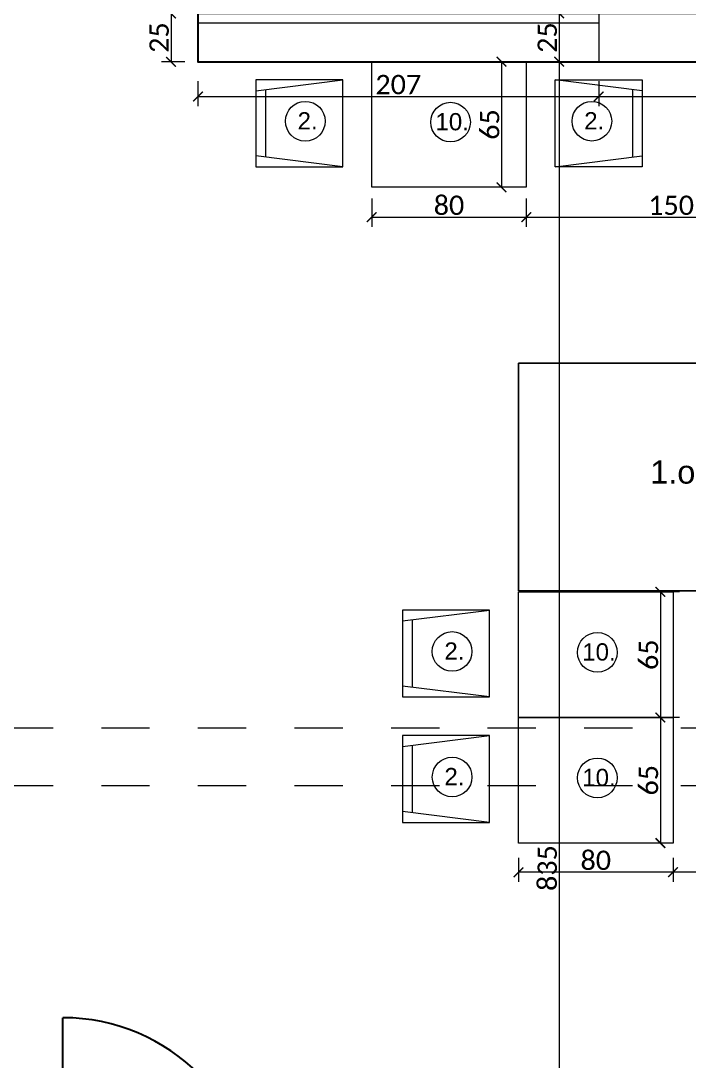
# Model space of a CAD drawing. Header units: centimetres. Extents: x -26724 to 60145, y -23645 to 6771.
# Drawn here: x -18802 to -18456, y -2598 to -2059 of the extents above; entities that cross this region are included whole.
import ezdxf

# ---------------------------------------------------------------- set-up
doc = ezdxf.new("R2010")
doc.units = ezdxf.units.CM
doc.linetypes.add('AUSGEZOGEN', pattern=[0])
doc.linetypes.add('DALEKOVOD_VN', pattern=[5, 2.5, -2.5])
doc.layers.add('3.IZGLED 2', color=7, linetype='Continuous', lineweight=9, true_color=0x4a4a4a)
for name, color, linetype, lineweight in [('4.KOTE', 88, 'Continuous', 15), ('namestaj', 8, 'Continuous', 9), ('namjestaj', 150, 'Continuous', 5), ('otvori', 5, 'Continuous', 20), ('vrata', 83, 'Continuous', 18)]:
    doc.layers.add(name, color=color, linetype=linetype, lineweight=lineweight)
doc.layers.add('pozicije', color=7, linetype='Continuous')
doc.layers.add('tekst @ 50', color=7, linetype='Continuous')
doc.styles.add('0.15', font='arial.ttf', dxfattribs={"height": 0.15})
doc.styles.add('Notes', font='arial.ttf', dxfattribs={"height": 3})
doc.styles.get("Standard").update_dxf_attribs({"font": 'calibri.ttf'})
doc.dimstyles.new('ja 1 50', dxfattribs={"dimtxt": 10, "dimasz": 5, "dimexe": 5, "dimexo": 5, "dimgap": 1, "dimtad": 1, "dimdec": 0, "dimtxsty": 'Standard', "dimblk": 'ARCHTICK', "dimcen": 2.5, "dimclrd": 256, "dimclrt": 7, "dimadec": 0, "dimazin": 0, "dimtfac": 1, "dimtdec": 0, "dimtix": 1, "dimtmove": 1, "dimatfit": 3, "dimldrblk": 'ARCHTICK', "dimfxl": 10, "dimfxlon": 1, "dimlwd": 0, "dimlwe": 9, "dimarcsym": 0})

# ---------------------------------------------------------------- blocks, each defined once
blk = doc.blocks.new('HHH')
at = {"layer": 'namjestaj', "linetype": 'AUSGEZOGEN', "lineweight": 18, "transparency": 33554687}
for p, q in [((2714.05, 1003.58, 13.5), (2714.05, 1068.58, 13.5)), ((2714.05, 1068.58, 13.5), (2794.05, 1068.58, 13.5)), ((2794.05, 1068.58, 13.5), (2794.05, 1003.58, 13.5)), ((2654.05, 1059.22, 13.5), (2654.03, 1014.22, 13.5)), ((2699.05, 1059.2, 13.5), (2654.05, 1059.22, 13.5)), ((2654.05, 1053.59, 13.5), (2699.05, 1059.2, 13.5)), ((2699.03, 1014.2, 13.5), (2699.05, 1059.2, 13.5)), ((2809.05, 1059.2, 13.5), (2854.05, 1059.22, 13.5)), ((2854.05, 1053.59, 13.5), (2809.05, 1059.2, 13.5)), ((2809.07, 1014.2, 13.5), (2809.05, 1059.2, 13.5)), ((2854.05, 1059.22, 13.5), (2854.07, 1014.22, 13.5)), ((2659.05, 1054.22, 13.5), (2659.03, 1019.22, 13.5)), ((2849.05, 1054.22, 13.5), (2849.07, 1019.22, 13.5)), ((2699.03, 1014.2, 13.5), (2654.03, 1019.84, 13.5)), ((2809.07, 1014.2, 13.5), (2854.07, 1019.84, 13.5)), ((2654.03, 1014.22, 13.5), (2699.03, 1014.2, 13.5)), ((2654.03, 1014.22, 13.5), (2654.03, 1014.22, 13.5)), ((2854.07, 1014.22, 13.5), (2809.07, 1014.2, 13.5)), ((2854.07, 1014.22, 13.5), (2854.07, 1014.22, 13.5)), ((2794.05, 1003.58, 13.5), (2714.05, 1003.58, 13.5)), ((2794.05, 1003.58, 13.5), (2794.05, 1003.58, 13.5))]:
    blk.add_line(p, q, dxfattribs=at)
blk = doc.blocks.new('_ArchTick')
at = {"color": 0, "linetype": 'ByBlock', "const_width": 0.15}
blk.add_lwpolyline([(-0.5, -0.5), (0.5, 0.5)], dxfattribs=at)
blk = doc.blocks.new('*D2593')
at = {"layer": '4.KOTE', "color": 0, "lineweight": 9, "transparency": 16777216}
for p, q in [((-18464.07, -2492.46), (-18464.07, -2504.91)), ((-18245.07, -2492.46), (-18245.07, -2504.91))]:
    blk.add_line(p, q, dxfattribs=at)
at = {"layer": '4.KOTE', "lineweight": 0, "transparency": 16777216}
blk.add_line((-18245.07, -2499.91), (-18464.07, -2499.91), dxfattribs=at)
at = {"layer": 'Defpoints', "color": 0, "transparency": 16777216}
for p in [(-18464.07, -2484.8, 13.5), (-18245.07, -2484.8, 13.5), (-18464.07, -2499.91)]:
    blk.add_point(p, dxfattribs=at)
at = {"layer": '4.KOTE', "lineweight": 0, "transparency": 16777216, "xscale": 5, "yscale": 5, "zscale": 5, "rotation": 180}
blk.add_blockref('_ArchTick', (-18464.07, -2499.91), dxfattribs=at)
at = {"layer": '4.KOTE', "lineweight": 0, "transparency": 16777216, "xscale": 5, "yscale": 5, "zscale": 5}
blk.add_blockref('_ArchTick', (-18245.07, -2499.91), dxfattribs=at)
at = {"layer": '4.KOTE', "color": 7, "transparency": 16777216, "insert": (-18354.57, -2493.79), "char_height": 10, "attachment_point": 5}
blk.add_mtext('219', dxfattribs=at)
blk = doc.blocks.new('*D2594')
at = {"layer": '4.KOTE', "color": 0, "lineweight": 9, "transparency": 16777216}
for p, q in [((-18544.07, -2492.46), (-18544.07, -2504.91)), ((-18464.07, -2492.46), (-18464.07, -2504.91))]:
    blk.add_line(p, q, dxfattribs=at)
at = {"layer": '4.KOTE', "lineweight": 0, "transparency": 16777216}
blk.add_line((-18464.07, -2499.91), (-18544.07, -2499.91), dxfattribs=at)
at = {"layer": 'Defpoints', "color": 0, "transparency": 16777216}
for p in [(-18544.07, -2484.8, 13.5), (-18464.07, -2484.8, 13.5), (-18544.07, -2499.91)]:
    blk.add_point(p, dxfattribs=at)
at = {"layer": '4.KOTE', "lineweight": 0, "transparency": 16777216, "xscale": 5, "yscale": 5, "zscale": 5, "rotation": 180}
blk.add_blockref('_ArchTick', (-18544.07, -2499.91), dxfattribs=at)
at = {"layer": '4.KOTE', "lineweight": 0, "transparency": 16777216, "xscale": 5, "yscale": 5, "zscale": 5}
blk.add_blockref('_ArchTick', (-18464.07, -2499.91), dxfattribs=at)
at = {"layer": '4.KOTE', "color": 7, "transparency": 16777216, "insert": (-18504.07, -2493.79), "char_height": 10, "attachment_point": 5}
blk.add_mtext('80', dxfattribs=at)
blk = doc.blocks.new('*D2595')
at = {"layer": '4.KOTE', "color": 0, "lineweight": 9, "transparency": 16777216}
for p, q in [((-18467.33, -2354.8), (-18475.63, -2354.8)), ((-18467.33, -2419.8), (-18475.63, -2419.8))]:
    blk.add_line(p, q, dxfattribs=at)
at = {"layer": '4.KOTE', "lineweight": 0, "transparency": 16777216}
blk.add_line((-18470.63, -2354.8), (-18470.63, -2419.8), dxfattribs=at)
at = {"layer": 'Defpoints', "color": 0, "transparency": 16777216}
for p in [(-18464.07, -2354.8, 13.5), (-18470.63, -2419.8), (-18464.07, -2419.8, 13.5)]:
    blk.add_point(p, dxfattribs=at)
at = {"layer": '4.KOTE', "lineweight": 0, "transparency": 16777216, "xscale": 5, "yscale": 5, "zscale": 5}
for p, rotation in [((-18470.63, -2354.8), 90), ((-18470.63, -2419.8), 270)]:
    blk.add_blockref('_ArchTick', p, dxfattribs=dict(at, rotation=rotation))
at = {"layer": '4.KOTE', "color": 7, "transparency": 16777216, "insert": (-18476.75, -2387.3), "char_height": 10, "attachment_point": 5, "rotation": 90}
blk.add_mtext('65', dxfattribs=at)
blk = doc.blocks.new('*D2596')
at = {"layer": '4.KOTE', "color": 0, "lineweight": 9, "transparency": 16777216}
for p, q in [((-18467.33, -2419.8), (-18475.63, -2419.8)), ((-18467.33, -2484.8), (-18475.63, -2484.8))]:
    blk.add_line(p, q, dxfattribs=at)
at = {"layer": '4.KOTE', "lineweight": 0, "transparency": 16777216}
blk.add_line((-18470.63, -2419.8), (-18470.63, -2484.8), dxfattribs=at)
at = {"layer": 'Defpoints', "color": 0, "transparency": 16777216}
for p in [(-18464.07, -2419.8, 13.5), (-18470.63, -2484.8), (-18464.07, -2484.8, 13.5)]:
    blk.add_point(p, dxfattribs=at)
at = {"layer": '4.KOTE', "lineweight": 0, "transparency": 16777216, "xscale": 5, "yscale": 5, "zscale": 5}
for p, rotation in [((-18470.63, -2419.8), 90), ((-18470.63, -2484.8), 270)]:
    blk.add_blockref('_ArchTick', p, dxfattribs=dict(at, rotation=rotation))
at = {"layer": '4.KOTE', "color": 7, "transparency": 16777216, "insert": (-18476.75, -2452.3), "char_height": 10, "attachment_point": 5, "rotation": 90}
blk.add_mtext('65', dxfattribs=at)
blk = doc.blocks.new('*D2597')
at = {"layer": '4.KOTE', "color": 0, "lineweight": 9, "transparency": 16777216}
for p, q in [((-18460.66, -2354.8), (-18475.63, -2354.8)), ((-18460.66, -2419.8), (-18475.63, -2419.8))]:
    blk.add_line(p, q, dxfattribs=at)
at = {"layer": '4.KOTE', "lineweight": 0, "transparency": 16777216}
blk.add_line((-18470.63, -2354.8), (-18470.63, -2419.8), dxfattribs=at)
at = {"layer": 'Defpoints', "color": 0, "transparency": 16777216}
for p in [(-18245.07, -2354.8, 13.5), (-18470.63, -2419.8), (-18245.07, -2419.8, 13.5)]:
    blk.add_point(p, dxfattribs=at)
at = {"layer": '4.KOTE', "lineweight": 0, "transparency": 16777216, "xscale": 5, "yscale": 5, "zscale": 5}
for p, rotation in [((-18470.63, -2354.8), 90), ((-18470.63, -2419.8), 270)]:
    blk.add_blockref('_ArchTick', p, dxfattribs=dict(at, rotation=rotation))
at = {"layer": '4.KOTE', "color": 7, "transparency": 16777216, "insert": (-18476.75, -2387.3), "char_height": 10, "attachment_point": 5, "rotation": 90}
blk.add_mtext('65', dxfattribs=at)
blk = doc.blocks.new('*D2448')
at = {"layer": '4.KOTE', "color": 0, "lineweight": 9, "transparency": 16777216}
for p, q in [((-18620.07, -2151.09), (-18620.07, -2165.75)), ((-18540.07, -2151.09), (-18540.07, -2165.75))]:
    blk.add_line(p, q, dxfattribs=at)
at = {"layer": '4.KOTE', "lineweight": 0, "transparency": 16777216}
blk.add_line((-18620.07, -2160.75), (-18540.07, -2160.75), dxfattribs=at)
at = {"layer": 'Defpoints', "color": 0, "transparency": 16777216}
for p in [(-18620.07, -2103.84, 13.5), (-18540.07, -2103.84, 13.5), (-18540.07, -2160.75)]:
    blk.add_point(p, dxfattribs=at)
at = {"layer": '4.KOTE', "lineweight": 0, "transparency": 16777216, "xscale": 5, "yscale": 5, "zscale": 5, "rotation": 180}
blk.add_blockref('_ArchTick', (-18620.07, -2160.75), dxfattribs=at)
at = {"layer": '4.KOTE', "lineweight": 0, "transparency": 16777216, "xscale": 5, "yscale": 5, "zscale": 5}
blk.add_blockref('_ArchTick', (-18540.07, -2160.75), dxfattribs=at)
at = {"layer": '4.KOTE', "color": 7, "transparency": 16777216, "insert": (-18580.07, -2154.63), "char_height": 10, "attachment_point": 5}
blk.add_mtext('80', dxfattribs=at)
blk = doc.blocks.new('*D2449')
at = {"layer": '4.KOTE', "color": 0, "lineweight": 9, "transparency": 16777216}
for p, q in [((-18540.07, -2151.09), (-18540.07, -2165.75)), ((-18390.07, -2165.36), (-18390.07, -2155.75))]:
    blk.add_line(p, q, dxfattribs=at)
at = {"layer": '4.KOTE', "lineweight": 0, "transparency": 16777216}
blk.add_line((-18540.07, -2160.75), (-18390.07, -2160.75), dxfattribs=at)
at = {"layer": 'Defpoints', "color": 0, "transparency": 16777216}
for p in [(-18540.07, -2103.84, 13.5), (-18390.07, -2160.75), (-18390.07, -2168.84, 13.5)]:
    blk.add_point(p, dxfattribs=at)
at = {"layer": '4.KOTE', "lineweight": 0, "transparency": 16777216, "xscale": 5, "yscale": 5, "zscale": 5, "rotation": 180}
blk.add_blockref('_ArchTick', (-18540.07, -2160.75), dxfattribs=at)
at = {"layer": '4.KOTE', "lineweight": 0, "transparency": 16777216, "xscale": 5, "yscale": 5, "zscale": 5}
blk.add_blockref('_ArchTick', (-18390.07, -2160.75), dxfattribs=at)
at = {"layer": '4.KOTE', "color": 7, "transparency": 16777216, "insert": (-18465.07, -2154.63), "char_height": 10, "attachment_point": 5}
blk.add_mtext('150', dxfattribs=at)
blk = doc.blocks.new('*D2604')
at = {"layer": '4.KOTE', "color": 0, "lineweight": 9, "transparency": 16777216}
for p, q in [((-18545.93, -2080.26), (-18557.88, -2080.26)), ((-18545.93, -2145.26), (-18557.88, -2145.26))]:
    blk.add_line(p, q, dxfattribs=at)
at = {"layer": '4.KOTE', "lineweight": 0, "transparency": 16777216}
blk.add_line((-18552.88, -2080.26), (-18552.88, -2145.26), dxfattribs=at)
at = {"layer": 'Defpoints', "color": 0, "transparency": 16777216}
for p in [(-18540.07, -2080.26, 13.5), (-18552.88, -2145.26), (-18540.07, -2145.26, 13.5)]:
    blk.add_point(p, dxfattribs=at)
at = {"layer": '4.KOTE', "lineweight": 0, "transparency": 16777216, "xscale": 5, "yscale": 5, "zscale": 5}
for p, rotation in [((-18552.88, -2080.26), 90), ((-18552.88, -2145.26), 270)]:
    blk.add_blockref('_ArchTick', p, dxfattribs=dict(at, rotation=rotation))
at = {"layer": '4.KOTE', "color": 7, "transparency": 16777216, "insert": (-18559, -2112.76), "char_height": 10, "attachment_point": 5, "rotation": 90}
blk.add_mtext('65', dxfattribs=at)
blk = doc.blocks.new('*D2649')
at = {"layer": '4.KOTE', "color": 0, "lineweight": 9, "transparency": 16777216}
for p, q in [((-18514.78, -2055.26), (-18528.03, -2055.26)), ((-18514.78, -2080.26), (-18528.03, -2080.26))]:
    blk.add_line(p, q, dxfattribs=at)
at = {"layer": '4.KOTE', "lineweight": 0, "transparency": 16777216}
blk.add_line((-18523.03, -2055.26), (-18523.03, -2080.26), dxfattribs=at)
at = {"layer": 'Defpoints', "color": 0, "transparency": 16777216}
for p in [(-18502.57, -2055.26, 13.5), (-18523.03, -2080.26), (-18502.57, -2080.26, 13.5)]:
    blk.add_point(p, dxfattribs=at)
at = {"layer": '4.KOTE', "lineweight": 0, "transparency": 16777216, "xscale": 5, "yscale": 5, "zscale": 5}
for p, rotation in [((-18523.03, -2055.26), 90), ((-18523.03, -2080.26), 270)]:
    blk.add_blockref('_ArchTick', p, dxfattribs=dict(at, rotation=rotation))
at = {"layer": '4.KOTE', "color": 7, "transparency": 16777216, "insert": (-18529.15, -2067.76), "char_height": 10, "attachment_point": 5, "rotation": 90}
blk.add_mtext('25', dxfattribs=at)
blk = doc.blocks.new('*D2650')
at = {"layer": '4.KOTE', "color": 0, "lineweight": 9, "transparency": 16777216}
for p, q in [((-18514.78, -2080.26), (-18528.03, -2080.26)), ((-18513.36, -2915.26), (-18528.03, -2915.26))]:
    blk.add_line(p, q, dxfattribs=at)
at = {"layer": '4.KOTE', "lineweight": 0, "transparency": 16777216}
blk.add_line((-18523.03, -2080.26), (-18523.03, -2915.26), dxfattribs=at)
at = {"layer": 'Defpoints', "color": 0, "transparency": 16777216}
for p in [(-18502.57, -2080.26, 13.5), (-18523.03, -2915.26), (-18465.08, -2915.26, 13.5)]:
    blk.add_point(p, dxfattribs=at)
at = {"layer": '4.KOTE', "lineweight": 0, "transparency": 16777216, "xscale": 5, "yscale": 5, "zscale": 5}
for p, rotation in [((-18523.03, -2080.26), 90), ((-18523.03, -2915.26), 270)]:
    blk.add_blockref('_ArchTick', p, dxfattribs=dict(at, rotation=rotation))
at = {"layer": '4.KOTE', "color": 7, "transparency": 16777216, "insert": (-18529.15, -2497.76), "char_height": 10, "attachment_point": 5, "rotation": 90}
blk.add_mtext('835', dxfattribs=at)
blk = doc.blocks.new('*D2654')
at = {"layer": '4.KOTE', "color": 0, "lineweight": 9, "transparency": 16777216}
for p, q in [((-18716.79, -2055.26), (-18729, -2055.26)), ((-18716.79, -2080.26), (-18729, -2080.26))]:
    blk.add_line(p, q, dxfattribs=at)
at = {"layer": '4.KOTE', "lineweight": 0, "transparency": 16777216}
blk.add_line((-18724, -2055.26), (-18724, -2080.26), dxfattribs=at)
at = {"layer": 'Defpoints', "color": 0, "transparency": 16777216}
for p in [(-18710.07, -2055.26, 13.5), (-18724, -2080.26), (-18710.07, -2080.26, 13.5)]:
    blk.add_point(p, dxfattribs=at)
at = {"layer": '4.KOTE', "lineweight": 0, "transparency": 16777216, "xscale": 5, "yscale": 5, "zscale": 5}
for p, rotation in [((-18724, -2055.26), 90), ((-18724, -2080.26), 270)]:
    blk.add_blockref('_ArchTick', p, dxfattribs=dict(at, rotation=rotation))
at = {"layer": '4.KOTE', "color": 7, "transparency": 16777216, "insert": (-18730.12, -2067.76), "char_height": 10, "attachment_point": 5, "rotation": 90}
blk.add_mtext('25', dxfattribs=at)
blk = doc.blocks.new('*D2686')
at = {"layer": '4.KOTE', "color": 0, "lineweight": 9, "transparency": 16777216}
for p, q in [((-18710.07, -2090.32), (-18710.07, -2103.26)), ((-18502.57, -2090.32), (-18502.57, -2103.26))]:
    blk.add_line(p, q, dxfattribs=at)
at = {"layer": '4.KOTE', "lineweight": 0, "transparency": 16777216}
blk.add_line((-18710.07, -2098.26), (-18502.57, -2098.26), dxfattribs=at)
at = {"layer": 'Defpoints', "color": 0, "transparency": 16777216}
for p in [(-18710.07, -2080.26, 13.5), (-18502.57, -2080.26, 13.5), (-18502.57, -2098.26)]:
    blk.add_point(p, dxfattribs=at)
at = {"layer": '4.KOTE', "lineweight": 0, "transparency": 16777216, "xscale": 5, "yscale": 5, "zscale": 5, "rotation": 180}
blk.add_blockref('_ArchTick', (-18710.07, -2098.26), dxfattribs=at)
at = {"layer": '4.KOTE', "lineweight": 0, "transparency": 16777216, "xscale": 5, "yscale": 5, "zscale": 5}
blk.add_blockref('_ArchTick', (-18502.57, -2098.26), dxfattribs=at)
at = {"layer": '4.KOTE', "color": 7, "transparency": 16777216, "insert": (-18606.32, -2092.13), "char_height": 10, "attachment_point": 5}
blk.add_mtext('207', dxfattribs=at)
blk = doc.blocks.new('*D2687')
at = {"layer": '4.KOTE', "color": 0, "lineweight": 9, "transparency": 16777216}
for p, q in [((-18502.57, -2090.32), (-18502.57, -2103.26)), ((-18192.57, -2090.32), (-18192.57, -2103.26))]:
    blk.add_line(p, q, dxfattribs=at)
at = {"layer": '4.KOTE', "lineweight": 0, "transparency": 16777216}
blk.add_line((-18502.57, -2098.26), (-18192.57, -2098.26), dxfattribs=at)
at = {"layer": 'Defpoints', "color": 0, "transparency": 16777216}
for p in [(-18502.57, -2080.26, 13.5), (-18192.57, -2080.26, 13.5), (-18192.57, -2098.26)]:
    blk.add_point(p, dxfattribs=at)
at = {"layer": '4.KOTE', "lineweight": 0, "transparency": 16777216, "xscale": 5, "yscale": 5, "zscale": 5, "rotation": 180}
blk.add_blockref('_ArchTick', (-18502.57, -2098.26), dxfattribs=at)
at = {"layer": '4.KOTE', "lineweight": 0, "transparency": 16777216, "xscale": 5, "yscale": 5, "zscale": 5}
blk.add_blockref('_ArchTick', (-18192.57, -2098.26), dxfattribs=at)
at = {"layer": '4.KOTE', "color": 7, "transparency": 16777216, "insert": (-18347.57, -2092.13), "char_height": 10, "attachment_point": 5}
blk.add_mtext('310', dxfattribs=at)

msp = doc.modelspace()

# ---------------------------------------------------------------- linework, layer by layer
at = {"elevation": 13.5}
msp.add_lwpolyline([(-17985.07, -2055.26), (-18710.07, -2055.26), (-18710.07, -2080.26), (-17985.07, -2080.26)], dxfattribs=at)
at = {"layer": '3.IZGLED 2', "color": 32, "linetype": 'DALEKOVOD_VN', "ltscale": 10, "true_color": 0xcd6928}
for p, q in [((-17985.07, -2425.26, 13.5), (-19185.07, -2425.26, 13.5)), ((-17985.07, -2455.26, 13.5), (-19185.07, -2455.26, 13.5))]:
    msp.add_line(p, q, dxfattribs=at)
at = {"layer": 'namestaj'}
for centre in [(-18654.47, -2111.08), (-18506.08, -2111.06), (-18579.26, -2111.54, -40.5), (-18578.47, -2385.62), (-18503.26, -2386.08, -40.5), (-18578.44, -2450.62), (-18503.26, -2451.08, -40.5)]:
    msp.add_circle(centre, 10.27, dxfattribs=at)
at = {"layer": 'namjestaj', "linetype": 'AUSGEZOGEN', "lineweight": 18, "transparency": 33554687}
for p, q in [((-18544.07, -2419.8, 13.5), (-18544.07, -2354.8, 13.5)), ((-18544.07, -2354.8, 13.5), (-18464.07, -2354.8, 13.5)), ((-18464.07, -2354.8, 13.5), (-18464.07, -2419.8, 13.5)), ((-18604.07, -2364.16, 13.5), (-18604.09, -2409.16, 13.5)), ((-18604.08, -2369.78, 13.5), (-18559.07, -2364.18, 13.5)), ((-18559.07, -2364.18, 13.5), (-18604.07, -2364.16, 13.5)), ((-18559.09, -2409.18, 13.5), (-18559.07, -2364.18, 13.5)), ((-18599.08, -2369.16, 13.5), (-18599.09, -2404.16, 13.5)), ((-18559.09, -2409.18, 13.5), (-18604.09, -2403.53, 13.5)), ((-18604.09, -2409.16, 13.5), (-18559.09, -2409.18, 13.5)), ((-18604.09, -2409.16, 13.5), (-18604.09, -2409.16, 13.5)), ((-18464.07, -2419.8, 13.5), (-18544.07, -2419.8, 13.5)), ((-18544.07, -2484.8, 13.5), (-18544.07, -2419.8, 13.5)), ((-18544.07, -2419.8, 13.5), (-18464.07, -2419.8, 13.5)), ((-18464.07, -2419.8, 13.5), (-18464.07, -2419.8, 13.5)), ((-18464.07, -2419.8, 13.5), (-18464.07, -2484.8, 13.5)), ((-18604.07, -2429.16, 13.5), (-18604.09, -2474.16, 13.5)), ((-18604.08, -2434.78, 13.5), (-18559.07, -2429.18, 13.5)), ((-18559.07, -2429.18, 13.5), (-18604.07, -2429.16, 13.5)), ((-18559.09, -2474.18, 13.5), (-18559.07, -2429.18, 13.5)), ((-18599.08, -2434.16, 13.5), (-18599.09, -2469.16, 13.5)), ((-18559.09, -2474.18, 13.5), (-18604.09, -2468.53, 13.5)), ((-18604.09, -2474.16, 13.5), (-18559.09, -2474.18, 13.5)), ((-18604.09, -2474.16, 13.5), (-18604.09, -2474.16, 13.5)), ((-18464.07, -2484.8, 13.5), (-18544.07, -2484.8, 13.5)), ((-18464.07, -2484.8, 13.5), (-18464.07, -2484.8, 13.5))]:
    msp.add_line(p, q, dxfattribs=at)
at = {"layer": 'namjestaj', "color": 240, "true_color": 0xed1f24, "elevation": 13.5}
msp.add_lwpolyline([(-18192.57, -2080.26), (-18192.57, -2055.26), (-18502.57, -2055.26), (-18502.57, -2080.26)], close=True, dxfattribs=at)
at = {"layer": 'namjestaj', "elevation": 13.5}
msp.add_lwpolyline([(-18374.07, -2245.26), (-18105.07, -2245.26), (-18105.07, -2236.26), (-18544.07, -2236.26), (-18544.07, -2354.26), (-17985.07, -2354.26)], dxfattribs=at)
msp.add_lwpolyline([(-18544.07, -2236.26), (-18374.07, -2236.26), (-18374.07, -2354.26), (-18544.07, -2354.26)], close=True, dxfattribs=at)
at = {"layer": 'otvori'}
for p, q in [((-18710.07, -2060.26, 13.5), (-18710.07, -1790.26, 13.5)), ((-18502.57, -2060.26, 13.5), (-18710.07, -2060.26, 13.5))]:
    msp.add_line(p, q, dxfattribs=at)
at = {"layer": 'vrata', "lineweight": 25, "ltscale": 12}
msp.add_line((-18780.07, -2675.26, 13.5), (-18780.07, -2575.26, 13.5), dxfattribs=at)
msp.add_arc((-18780.07, -2675.26, 13.5), 100, 0, 90, dxfattribs=at)

# ---------------------------------------------------------------- block references
msp.add_blockref('HHH', (-21334.12, -3148.84))

# ---------------------------------------------------------------- texts
at = {"layer": 'pozicije', "style": '0.15'}
for s, p in [('2.', (-18658.46, -2115.32)), ('2.', (-18510.07, -2115.3)), ('10.', (-18587.1, -2115.77, -40.5)), ('2.', (-18582.46, -2389.85)), ('10.', (-18511.1, -2390.31, -40.5)), ('2.', (-18582.43, -2454.85)), ('10.', (-18511.1, -2455.31, -40.5))]:
    msp.add_text(s, height=8.93, dxfattribs=at).set_placement(p)
at = {"layer": 'tekst @ 50', "color": 7, "ltscale": 0.8, "insert": (-18475.83, -2286.7), "char_height": 12, "attachment_point": 1, "style": 'Notes'}
msp.add_mtext_dynamic_manual_height_columns('1.ograda', width=290.6445, gutter_width=750, heights=[0], dxfattribs=at)

# ---------------------------------------------------------------- dimensions: what is measured, and where the dimension line sits
at = {"layer": '4.KOTE'}
for base, p1, p2, picture, middle in [((-18724, -2080.26), (-18710.07, -2055.26, 13.5), (-18710.07, -2080.26, 13.5), '*D2654', (-18730.12, -2067.76)), ((-18523.03, -2080.26), (-18502.57, -2055.26, 13.5), (-18502.57, -2080.26, 13.5), '*D2649', (-18529.15, -2067.76)), ((-18552.88, -2145.26), (-18540.07, -2080.26, 13.5), (-18540.07, -2145.26, 13.5), '*D2604', (-18559, -2112.76)), ((-18523.03, -2915.26), (-18502.57, -2080.26, 13.5), (-18465.08, -2915.26, 13.5), '*D2650', (-18529.15, -2497.76)), ((-18470.63, -2419.8), (-18464.07, -2354.8, 13.5), (-18464.07, -2419.8, 13.5), '*D2595', (-18476.75, -2387.3)), ((-18470.63, -2419.8), (-18245.07, -2354.8, 13.5), (-18245.07, -2419.8, 13.5), '*D2597', (-18476.75, -2387.3)), ((-18470.63, -2484.8), (-18464.07, -2419.8, 13.5), (-18464.07, -2484.8, 13.5), '*D2596', (-18476.75, -2452.3))]:
    dim = msp.add_linear_dim(base=base, p1=p1, p2=p2, angle=90, dimstyle='ja 1 50', dxfattribs=at)
    dim.commit()
    dim.dimension.update_dxf_attribs({"geometry": picture, "text_midpoint": middle})
for base, p1, p2, picture, middle in [((-18502.57315748, -2098.25735055), (-18710.07315747, -2080.25897106, 13.5), (-18502.57315748, -2080.25897106, 13.5), '*D2686', (-18606.32315747, -2092.13427363)), ((-18192.57, -2098.26), (-18502.57, -2080.26, 13.5), (-18192.57, -2080.26, 13.5), '*D2687', (-18347.57, -2092.13)), ((-18540.07, -2160.75), (-18620.07, -2103.84, 13.5), (-18540.07, -2103.84, 13.5), '*D2448', (-18580.07, -2154.63)), ((-18390.07, -2160.75), (-18540.07, -2103.84, 13.5), (-18390.07, -2168.84, 13.5), '*D2449', (-18465.07, -2154.63)), ((-18544.07, -2499.91), (-18464.07, -2484.8, 13.5), (-18544.07, -2484.8, 13.5), '*D2594', (-18504.07, -2493.79)), ((-18464.07, -2499.91), (-18245.07, -2484.8, 13.5), (-18464.07, -2484.8, 13.5), '*D2593', (-18354.57, -2493.79))]:
    dim = msp.add_linear_dim(base=base, p1=p1, p2=p2, dimstyle='ja 1 50', dxfattribs=at)
    dim.commit()
    dim.dimension.update_dxf_attribs({"geometry": picture, "text_midpoint": middle})

doc.saveas('drawing.dxf')
